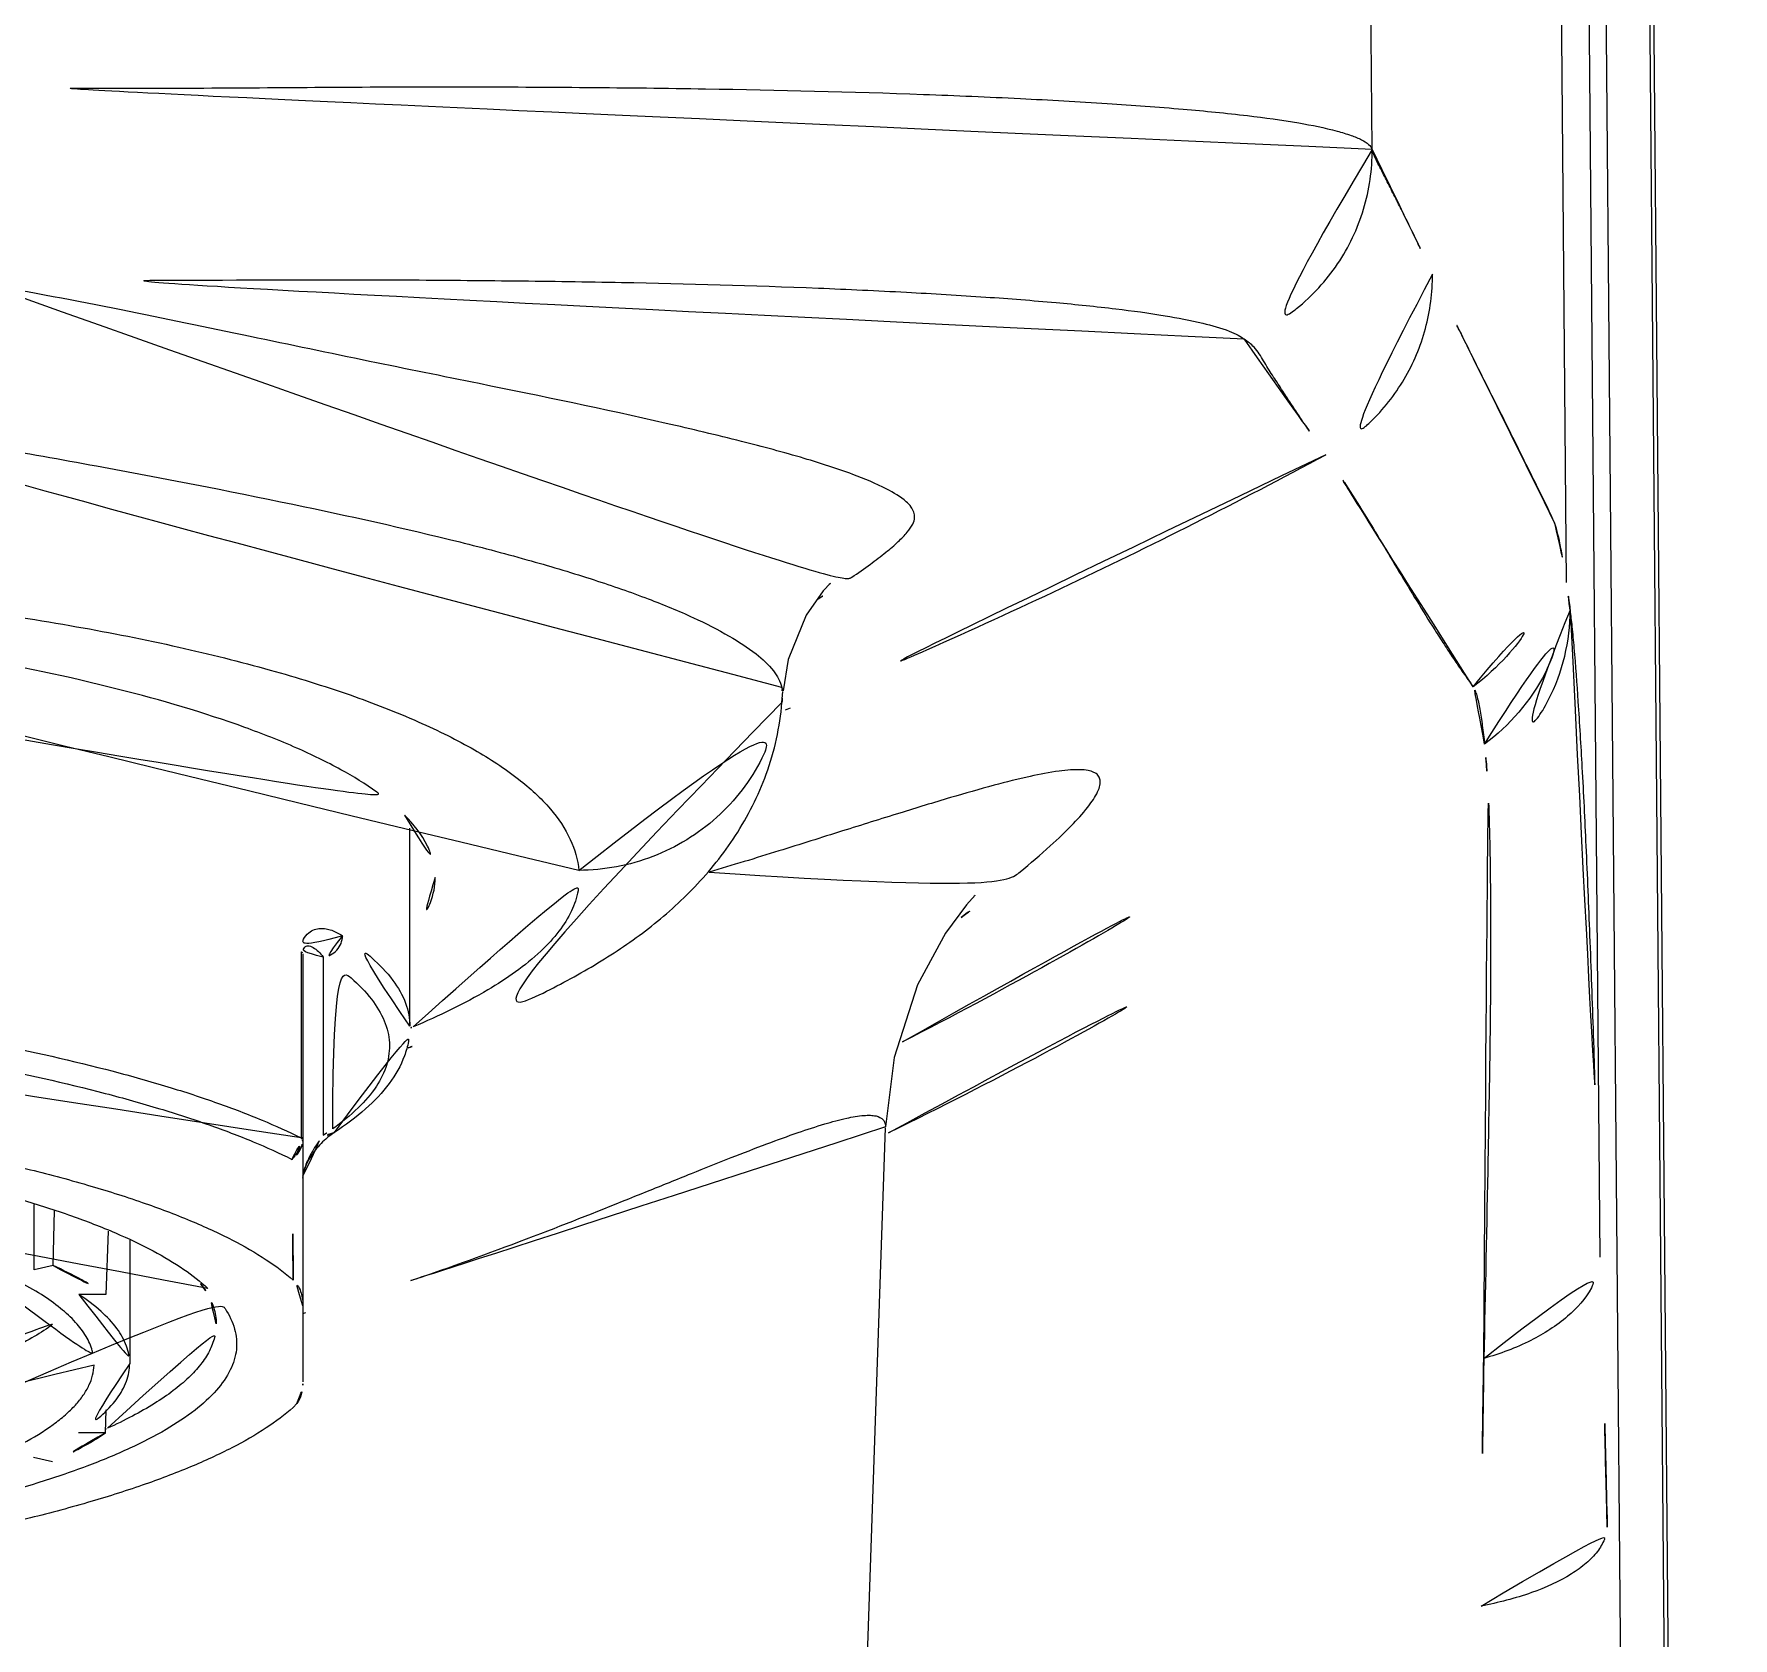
# Model space of a CAD drawing. Extents: x 16296660632 to 16296672714, y -37409619871 to -37409617455.
# Drawn here: x 16296672317.48 to 16296672334.16, y -37409617779.23 to -37409617763.48 of the extents above; entities that cross this region are included whole.
import ezdxf

# ---------------------------------------------------------------- set-up
doc = ezdxf.new("R2010")
doc.units = 0
doc.header["$LTSCALE"] = 10
doc.header["$MEASUREMENT"] = 0
doc.layers.get('0').update_dxf_attribs({"linetype": 'CONTINUOUS'})
doc.layers.add('02___PRT_ALL_AXES', color=7, linetype='CONTINUOUS')

msp = doc.modelspace()

# ---------------------------------------------------------------- linework, layer by layer
at = {"color": 7, "linetype": 'Continuous'}
for p, q in [((16296672333.43144, -37409617822.600403), (16296672332.75898, -37409617745.510406)), ((16296672333.18656, -37409617745.510406), (16296672334.12019, -37409617852.530663)), ((16296672333.224871, -37409617745.510406), (16296672334.158819, -37409617852.530663)), ((16296672332.85557, -37409617775.487373), (16296672332.652781, -37409617752.241074)), ((16296672330.61722, -37409617764.613029), (16296672330.51927, -37409617753.384483)), ((16296672332.525511, -37409617768.864166), (16296672332.39044, -37409617753.381653)), ((16296672324.88538, -37409617769.61998), (16296672324.83316, -37409617769.926826)), ((16296672324.83313, -37409617769.9272), (16296672324.82218, -37409617769.894363)), ((16296672324.833099, -37409617769.927567), (16296672324.83313, -37409617769.9272)), ((16296672324.823219, -37409617770.043053), (16296672324.832529, -37409617769.934303)), ((16296672324.905029, -37409617770.096916), (16296672324.85463, -37409617770.117447)), ((16296672320.10207, -37409617772.490433), (16296672320.10207, -37409617774.308678)), ((16296672320.119869, -37409617772.509102), (16296672320.119869, -37409617776.710197)), ((16296672320.31987, -37409617772.541618), (16296672320.31987, -37409617774.291199)), ((16296672325.53587, -37409617783.115211), (16296672325.838079, -37409617774.218048)), ((16296672325.83836, -37409617774.209869), (16296672325.83836, -37409617774.209808)), ((16296672320.10169, -37409617774.317223), (16296672320.10207, -37409617774.308678)), ((16296672317.48135, -37409617775.61322), (16296672317.48135, -37409617774.97023)), ((16296672317.667999, -37409617775.570953), (16296672317.682011, -37409617775.030777)), ((16296672318.208851, -37409617775.232391), (16296672318.18589, -37409617775.854713)), ((16296672318.41987, -37409617775.31974), (16296672318.41987, -37409617776.53273)), ((16296672317.667999, -37409617775.570953), (16296672317.48135, -37409617775.61322)), ((16296672318.18589, -37409617775.854713), (16296672317.92206, -37409617775.854713)), ((16296672319.166759, -37409617775.817596), (16296672319.16514, -37409617775.815071)), ((16296672320.146919, -37409617776.035294), (16296672320.12664, -37409617776.040962)), ((16296672320.02548, -37409617776.962669), (16296672320.060511, -37409617776.924332)), ((16296672318.18162, -37409617777.213669), (16296672318.19001, -37409617776.986343)), ((16296672318.18162, -37409617777.213669), (16296672317.91766, -37409617777.213669)), ((16296672317.66194, -37409617777.497261), (16296672317.475389, -37409617777.455009))]:
    msp.add_line(p, q, dxfattribs=at)
for points in [[(16296672325.28574, -37409617768.881577), (16296672325.29833, -37409617768.871277), (16296672325.22703, -37409617768.946068), (16296672325.05932, -37409617769.186729), (16296672324.88538, -37409617769.61998)], [(16296672326.710791, -37409617771.942177), (16296672326.719879, -37409617771.933792), (16296672326.63448, -37409617772.027878), (16296672326.42709, -37409617772.30751), (16296672326.15374, -37409617772.813507), (16296672325.922779, -37409617773.528023), (16296672325.83836, -37409617774.209824)], [(16296672320.429319, -37409617774.263786), (16296672320.426519, -37409617774.265617), (16296672320.409821, -37409617774.277)], [(16296672320.29821, -37409617774.371803), (16296672320.283251, -37409617774.387413), (16296672320.26856, -37409617774.403557), (16296672320.254169, -37409617774.420273), (16296672320.24008, -37409617774.437607), (16296672320.226299, -37409617774.455582), (16296672320.212879, -37409617774.474243), (16296672320.19985, -37409617774.493629), (16296672320.187229, -37409617774.51387), (16296672320.175039, -37409617774.535133), (16296672320.163349, -37409617774.557564), (16296672320.15229, -37409617774.581337), (16296672320.142111, -37409617774.606552), (16296672320.13307, -37409617774.633476), (16296672320.125681, -37409617774.662422), (16296672320.120951, -37409617774.692574), (16296672320.119869, -37409617774.71331)], [(16296672320.344669, -37409617774.328079), (16296672320.32893, -37409617774.342148), (16296672320.31344, -37409617774.356712), (16296672320.29821, -37409617774.371803)], [(16296672320.409821, -37409617774.277), (16296672320.39325, -37409617774.288963), (16296672320.37685, -37409617774.301483), (16296672320.360649, -37409617774.314522), (16296672320.344669, -37409617774.328079)]]:
    msp.add_lwpolyline(points, dxfattribs=at)
for centre, radius, start, end in [((16296672330.407749, -37409617768.290657), 1.998641, 306.9082778, 0.3868649), ((16296672319.348551, -37409617759.586884), 11.093476, 301.7117502, 302.3997053), ((16296672324.019079, -37409617769.974373), 0.807068, 3.3196912, 5.6894431), ((16296672324.02095, -37409617769.974083), 0.805187, 355.0854243, 3.3061185), ((16296672308.15513, -37409617738.442711), 39.228693, 297.0699156, 306.7161139), ((16296672309.14377, -37409617739.958809), 38.168523, 295.986876, 306.3057265), ((16296672316.953381, -37409617759.066467), 16.246975, 306.3418349, 307.2989024), ((16296672318.005899, -37409617765.635109), 8.237106, 292.6560123, 292.8467371), ((16296672316.733971, -37409617760.323181), 13.834308, 288.6332098, 289.0924355), ((16296672318.71895, -37409617771.841553), 2.926385, 303.1657626, 305.3850527), ((16296672319.892651, -37409617774.326698), 0.227288, 342.1513778, 354.1466736), ((16296672319.895201, -37409617774.327507), 0.224663, 354.2859598, 0.039779), ((16296671867.732929, -37409617780.052429), 452.313346, 0.54948337, 0.69986576), ((16296671877.339939, -37409617788.604347), 455.704444, 1.31588265, 1.64952647), ((16296672534.840919, -37409617779.872101), 203.15694, 179.04351062, 179.72941414), ((16296672319.523199, -37409617776.710953), 0.596672, 356.7000163, 0.0716896), ((16296672315.99897, -37409617772.299423), 5.34327, 294.1301608, 294.3320671)]:
    msp.add_arc(centre, radius, start, end, dxfattribs=at)
for points, knots in [([(16296672330.616289, -37409617764.613037), (16296672330.60997, -37409617764.594254), (16296672330.57847, -37409617764.555779), (16296672330.505211, -37409617764.512772), (16296672330.40056, -37409617764.470047), (16296672330.19631, -37409617764.408684), (16296672329.85647, -37409617764.341438), (16296672329.35218, -37409617764.272827), (16296672328.72456, -37409617764.211273), (16296672327.981211, -37409617764.156761), (16296672327.131161, -37409617764.109421), (16296672325.816971, -37409617764.054024), (16296672324.39934, -37409617764.019547), (16296672322.896709, -37409617764.002441), (16296672321.69628, -37409617763.997002), (16296672320.46817, -37409617764.000053), (16296672319.22636, -37409617764.011391), (16296672317.98011, -37409617764.01265), (16296672317.149071, -37409617764.007103), (16296672316.73354, -37409617764.004143)], [0, 0, 0, 0, 0.004257768, 0.010160953, 0.018192603, 0.028487791, 0.055958931, 0.092519523, 0.137856876, 0.191465195, 0.252701889, 0.320825638, 0.474159366, 0.55744326, 0.643791492, 0.732158799, 0.821387828, 0.910693105, 1, 1, 1, 1]), ([(16296672330.61722, -37409617764.612846), (16296672330.618441, -37409617764.810707), (16296672330.56076, -37409617765.209557), (16296672330.30159, -37409617765.754059), (16296672329.893499, -37409617766.199013), (16296672329.544849, -37409617766.403137), (16296672329.360479, -37409617766.477058)], [0, 0, 0, 0, 0.249504868, 0.499315118, 0.74952462, 1, 1, 1, 1]), ([(16296672330.61722, -37409617764.613029), (16296672330.627159, -37409617764.647186), (16296672330.648661, -37409617764.706383), (16296672330.704611, -37409617764.809174), (16296672330.764509, -37409617764.930679), (16296672330.83946, -37409617765.075684), (16296672330.93849, -37409617765.273163), (16296672331.063181, -37409617765.526787), (16296672331.159281, -37409617765.733383), (16296672331.208241, -37409617765.838341)], [0, 0, 0, 0, 0.078421874, 0.138039402, 0.257747424, 0.377062193, 0.497797482, 0.74470404, 1, 1, 1, 1]), ([(16296672329.360479, -37409617766.477058), (16296672329.3437, -37409617766.460411), (16296672329.29553, -37409617766.430122), (16296672329.160681, -37409617766.373306), (16296672328.919991, -37409617766.307114), (16296672328.548349, -37409617766.235657), (16296672328.06724, -37409617766.170547), (16296672327.480579, -37409617766.110878), (16296672326.79442, -37409617766.057762), (16296672326.016729, -37409617766.011177), (16296672324.82513, -37409617765.95594), (16296672323.545389, -37409617765.920151), (16296672322.19397, -37409617765.901787), (16296672320.749701, -37409617765.888924), (16296672318.91328, -37409617765.899246), (16296672317.43643, -37409617765.891609), (16296672316.69643, -37409617765.884827)], [0, 0, 0, 0, 0.005576158, 0.013202541, 0.034540241, 0.064228849, 0.102486115, 0.149004969, 0.203328711, 0.264819218, 0.332784797, 0.48471876, 0.566796155, 0.651612954, 0.82542894, 1, 1, 1, 1]), ([(16296672331.208241, -37409617765.838341), (16296672331.20953, -37409617766.017776), (16296672331.16308, -37409617766.378983), (16296672330.951321, -37409617766.881172), (16296672330.61331, -37409617767.309036), (16296672330.319111, -37409617767.524277), (16296672330.161131, -37409617767.60997)], [0, 0, 0, 0, 0.249803712, 0.499730311, 0.749818735, 1, 1, 1, 1]), ([(16296672316.998011, -37409617765.937157), (16296672317.445089, -37409617766.015732), (16296672318.314569, -37409617766.178627), (16296672319.570789, -37409617766.443024), (16296672320.741159, -37409617766.688217), (16296672322.104759, -37409617766.963287), (16296672323.325109, -37409617767.213799), (16296672324.387489, -37409617767.466873), (16296672324.99966, -37409617767.629646), (16296672325.478001, -37409617767.781471), (16296672325.81373, -37409617767.921799), (16296672326.007139, -37409617768.032761), (16296672326.08996, -37409617768.117561), (16296672326.119989, -37409617768.170769), (16296672326.130199, -37409617768.23082), (16296672326.10714, -37409617768.302063), (16296672326.048109, -37409617768.380257), (16296672325.95776, -37409617768.471581), (16296672325.83548, -37409617768.575333), (16296672325.68285, -37409617768.691833), (16296672325.499121, -37409617768.820107), (16296672325.36491, -37409617768.9076), (16296672325.292681, -37409617768.953453)], [0, 0, 0, 0, 0.128196146, 0.249789697, 0.362533782, 0.465891493, 0.642646736, 0.714317355, 0.774262515, 0.821557373, 0.855816823, 0.877122219, 0.883782233, 0.889034217, 0.894156158, 0.900489127, 0.90952078, 0.921627058, 0.936732864, 0.95476335, 0.975839831, 1, 1, 1, 1]), ([(16296672332.40633, -37409617768.277153), (16296672332.35882, -37409617768.172256), (16296672332.257971, -37409617767.968361), (16296672332.10619, -37409617767.663933), (16296672331.95822, -37409617767.361763), (16296672331.75672, -37409617766.961739), (16296672331.503531, -37409617766.456017), (16296672331.30563, -37409617766.047203), (16296672331.208241, -37409617765.838341)], [0, 0, 0, 0, 0.127136906, 0.25106371, 0.375591864, 0.498590605, 0.745572925, 1, 1, 1, 1]), ([(16296672329.360479, -37409617766.477058), (16296672329.39426, -37409617766.500664), (16296672329.452829, -37409617766.539719), (16296672329.508829, -37409617766.619308), (16296672329.551559, -37409617766.689941), (16296672329.60615, -37409617766.785057), (16296672329.683149, -37409617766.899406), (16296672329.77375, -37409617767.038933), (16296672329.86627, -37409617767.180031), (16296672329.99481, -37409617767.371033), (16296672330.093639, -37409617767.514374), (16296672330.160999, -37409617767.609962)], [0, 0, 0, 0, 0.088728669, 0.148898921, 0.207515944, 0.266843688, 0.384870437, 0.504248732, 0.625111518, 0.748188474, 1, 1, 1, 1]), ([(16296672324.82218, -37409617769.894363), (16296672324.80825, -37409617769.835587), (16296672324.73588, -37409617769.709587), (16296672324.55234, -37409617769.54493), (16296672324.285259, -37409617769.372307), (16296672323.93034, -37409617769.19297), (16296672323.48632, -37409617769.010567), (16296672322.95443, -37409617768.826683), (16296672322.33671, -37409617768.641693), (16296672321.352619, -37409617768.382423), (16296672319.930111, -37409617768.070213), (16296672318.38928, -37409617767.769997), (16296672317.03031, -37409617767.528648), (16296672315.545191, -37409617767.298668), (16296672314.40518, -37409617767.167122), (16296672313.63224, -37409617767.096779)], [0, 0, 0, 0, 0.015492922, 0.035960025, 0.06290727, 0.096829474, 0.137827355, 0.185939712, 0.241124315, 0.303183076, 0.446925082, 0.614561092, 0.705821929, 0.800925505, 1, 1, 1, 1]), ([(16296672330.160999, -37409617767.609962), (16296672329.30855, -37409617768.069847), (16296672328.009319, -37409617768.723846), (16296672326.24634, -37409617769.531067), (16296672325.354389, -37409617769.913651), (16296672324.905029, -37409617770.096916)], [0, 0, 0, 0, 0.499547476, 0.749707668, 1, 1, 1, 1]), ([(16296672331.608, -37409617769.888748), (16296672331.57645, -37409617769.841942), (16296672331.509239, -37409617769.751617), (16296672331.414261, -37409617769.612068), (16296672331.321699, -37409617769.471428), (16296672331.20109, -37409617769.283127), (16296672331.05443, -37409617769.046768), (16296672330.882401, -37409617768.761543), (16296672330.711599, -37409617768.474937), (16296672330.537411, -37409617768.187088), (16296672330.356279, -37409617767.896767), (16296672330.226351, -37409617767.70665), (16296672330.16103, -37409617767.610031)], [0, 0, 0, 0, 0.062718215, 0.125036761, 0.187532306, 0.249791182, 0.373482861, 0.496576485, 0.619879934, 0.744178594, 0.870415002, 1, 1, 1, 1]), ([(16296672332.40633, -37409617768.277153), (16296672332.434019, -37409617768.352097), (16296672332.475309, -37409617768.548798), (16296672332.50765, -37409617768.745583), (16296672332.525511, -37409617768.864166)], [0, 0, 0, 0, 0.399865372, 1, 1, 1, 1]), ([(16296672322.82959, -37409617771.690788), (16296672322.81922, -37409617771.586647), (16296672322.754919, -37409617771.36673), (16296672322.544861, -37409617771.060066), (16296672322.22028, -37409617770.765503), (16296672321.87089, -37409617770.539558), (16296672321.536791, -37409617770.361572), (16296672321.13332, -37409617770.17289), (16296672320.553431, -37409617769.949112), (16296672319.767599, -37409617769.706673), (16296672318.87142, -37409617769.483948), (16296672317.871481, -37409617769.285767), (16296672316.374029, -37409617769.052544), (16296672314.350929, -37409617768.834152), (16296672311.80434, -37409617768.673607), (16296672310.05728, -37409617768.638077), (16296672309.16987, -37409617768.638069)], [0, 0, 0, 0, 0.021668664, 0.046390664, 0.076062324, 0.111857081, 0.132269249, 0.154420445, 0.20404184, 0.260816405, 0.324597831, 0.395157157, 0.471811973, 0.638321139, 0.816259696, 1, 1, 1, 1]), ([(16296672332.560471, -37409617769.13504), (16296672332.557329, -37409617769.111023), (16296672332.545321, -37409617769.020638), (16296672332.532379, -37409617768.930367), (16296672332.522181, -37409617768.864197)], [0, 0, 0, 0, 0.265643474, 1, 1, 1, 1]), ([(16296672309.16987, -37409617768.986038), (16296672310.52099, -37409617768.986038), (16296672312.503839, -37409617769.057831), (16296672315.050819, -37409617769.31205), (16296672316.751209, -37409617769.564919), (16296672318.238689, -37409617769.876694), (16296672319.32024, -37409617770.191742), (16296672320.042101, -37409617770.475166), (16296672320.47735, -37409617770.685043), (16296672320.833891, -37409617770.902161), (16296672321.033689, -37409617771.064293), (16296672321.116671, -37409617771.147209)], [0, 0, 0, 0, 0.329526499, 0.483238522, 0.624122608, 0.748575518, 0.853692687, 0.898364741, 0.93758671, 0.971389498, 1, 1, 1, 1]), ([(16296672331.71969, -37409617770.451134), (16296672331.966181, -37409617770.269501), (16296672332.379761, -37409617769.787117), (16296672332.52643, -37409617769.167953), (16296672332.52552, -37409617768.864067)], [0, 0, 0, 0, 0.501893416, 1, 1, 1, 1]), ([(16296672332.560471, -37409617769.135033), (16296672332.56122, -37409617769.438766), (16296672332.411381, -37409617770.058838), (16296672331.99221, -37409617770.537987), (16296672331.74312, -37409617770.717644)], [0, 0, 0, 0, 0.497230348, 1, 1, 1, 1]), ([(16296672332.560471, -37409617769.13504), (16296672332.56855, -37409617769.188187), (16296672332.582821, -37409617769.311852), (16296672332.610359, -37409617769.611252), (16296672332.643999, -37409617770.072769), (16296672332.682949, -37409617770.720947), (16296672332.720181, -37409617771.486794), (16296672332.756651, -37409617772.3619), (16296672332.805321, -37409617773.707443), (16296672332.83576, -37409617774.759781), (16296672332.85557, -37409617775.487373)], [0, 0, 0, 0, 0.025358201, 0.058689267, 0.141813924, 0.243591274, 0.364957453, 0.503452343, 0.656698439, 1, 1, 1, 1]), ([(16296672331.7197, -37409617770.451118), (16296672331.713301, -37409617770.389847), (16296672331.699671, -37409617770.274879), (16296672331.6754, -37409617770.115913), (16296672331.652031, -37409617770.000893), (16296672331.62899, -37409617769.92823), (16296672331.61578, -37409617769.89962), (16296672331.608, -37409617769.888748)], [0, 0, 0, 0, 0.320791047, 0.602723658, 0.837805286, 0.930375218, 1, 1, 1, 1]), ([(16296672324.823219, -37409617770.043053), (16296672324.802759, -37409617770.282188), (16296672324.701481, -37409617770.742813), (16296672324.3902, -37409617771.352928), (16296672323.98632, -37409617771.857513), (16296672323.522699, -37409617772.269913), (16296672323.016809, -37409617772.610153), (16296672322.274401, -37409617773.013802), (16296672321.67408, -37409617773.252838), (16296672321.259069, -37409617773.3965)], [0, 0, 0, 0, 0.138988451, 0.269268498, 0.393374686, 0.511135262, 0.627228619, 0.745676634, 1, 1, 1, 1]), ([(16296672322.82959, -37409617771.690788), (16296672323.076071, -37409617771.689529), (16296672323.571871, -37409617771.596771), (16296672324.21196, -37409617771.204773), (16296672324.666059, -37409617770.613411), (16296672324.801649, -37409617770.134453), (16296672324.82218, -37409617769.894363)], [0, 0, 0, 0, 0.252643945, 0.503950946, 0.753006324, 1, 1, 1, 1]), ([(16296672331.743111, -37409617770.717644), (16296672331.741199, -37409617770.693878), (16296672331.733879, -37409617770.605003), (16296672331.72628, -37409617770.516129), (16296672331.7197, -37409617770.451118)], [0, 0, 0, 0, 0.267302361, 1, 1, 1, 1]), ([(16296672324.10795, -37409617771.708488), (16296672324.336611, -37409617771.640327), (16296672324.773581, -37409617771.506729), (16296672325.39687, -37409617771.310516), (16296672325.95779, -37409617771.134148), (16296672326.45298, -37409617770.982567), (16296672326.87925, -37409617770.860069), (16296672327.234171, -37409617770.770622), (16296672327.485519, -37409617770.72139), (16296672327.64994, -37409617770.703484), (16296672327.745159, -37409617770.700623), (16296672327.82238, -37409617770.707298), (16296672327.882231, -37409617770.723778), (16296672327.925739, -37409617770.752182), (16296672327.948549, -37409617770.794998), (16296672327.94842, -37409617770.847054), (16296672327.920111, -37409617770.936157), (16296672327.83143, -37409617771.068977), (16296672327.67016, -37409617771.250809), (16296672327.440399, -37409617771.46946), (16296672327.144051, -37409617771.722214), (16296672326.92086, -37409617771.89756), (16296672326.79862, -37409617771.9907)], [0, 0, 0, 0, 0.125490773, 0.240310997, 0.343669479, 0.434733943, 0.512676007, 0.576896394, 0.627219558, 0.64720089, 0.663822177, 0.677251131, 0.687820485, 0.696225375, 0.703798311, 0.712254801, 0.722851817, 0.752615843, 0.795170275, 0.850773224, 0.919177339, 1, 1, 1, 1]), ([(16296672331.71228, -37409617776.48098), (16296672331.72686, -37409617775.82769), (16296672331.74655, -37409617774.880043), (16296672331.768789, -37409617773.665543), (16296672331.77936, -37409617772.869614), (16296672331.780581, -37409617772.169647), (16296672331.77446, -37409617771.578506), (16296672331.763651, -37409617771.106567), (16296672331.751711, -37409617770.833), (16296672331.74312, -37409617770.717644)], [0, 0, 0, 0, 0.340069768, 0.493276387, 0.632155895, 0.754318676, 0.857538351, 0.939799654, 1, 1, 1, 1]), ([(16296672321.116671, -37409617771.147209), (16296672321.20631, -37409617771.236778), (16296672321.35593, -37409617771.420792), (16296672321.41979, -37409617771.654732), (16296672321.419781, -37409617771.760681)], [0, 0, 0, 0, 0.544632603, 1, 1, 1, 1]), ([(16296672321.2041, -37409617773.225983), (16296672321.45508, -37409617773.120239), (16296672321.89546, -37409617772.909607), (16296672322.37322, -37409617772.579628), (16296672322.633551, -37409617772.300163), (16296672322.76037, -37409617772.099953), (16296672322.82996, -37409617771.895416), (16296672322.836189, -37409617771.756989), (16296672322.82959, -37409617771.690788)], [0, 0, 0, 0, 0.345165971, 0.617540924, 0.729133442, 0.827203755, 0.915686816, 1, 1, 1, 1]), ([(16296672321.419781, -37409617771.760681), (16296672321.41976, -37409617771.843719), (16296672321.382681, -37409617772.021683), (16296672321.287491, -37409617772.174118), (16296672321.22942, -37409617772.247818)], [0, 0, 0, 0, 0.469512924, 1, 1, 1, 1]), ([(16296672320.50885, -37409617772.331993), (16296672320.47584, -37409617772.31041), (16296672320.423269, -37409617772.282944), (16296672320.348141, -37409617772.263031), (16296672320.29051, -37409617772.258873), (16296672320.230989, -37409617772.26918), (16296672320.16983, -37409617772.302467), (16296672320.11367, -37409617772.377289), (16296672320.102131, -37409617772.448563), (16296672320.10207, -37409617772.490433)], [0, 0, 0, 0, 0.210540333, 0.312318243, 0.413285178, 0.516732382, 0.630748483, 0.776504536, 1, 1, 1, 1]), ([(16296672320.31987, -37409617772.541618), (16296672320.305241, -37409617772.522491), (16296672320.27549, -37409617772.48777), (16296672320.23245, -37409617772.451843), (16296672320.195789, -37409617772.434288), (16296672320.171881, -37409617772.43026), (16296672320.152849, -37409617772.434563), (16296672320.13763, -37409617772.444588), (16296672320.12232, -37409617772.469727), (16296672320.119869, -37409617772.493599), (16296672320.119869, -37409617772.509102)], [0, 0, 0, 0, 0.246221898, 0.466851079, 0.566371751, 0.659827673, 0.707758299, 0.762803191, 0.84144005, 1, 1, 1, 1]), ([(16296672320.50885, -37409617772.331993), (16296672320.50885, -37409617772.357674), (16296672320.49876, -37409617772.40979), (16296672320.45717, -37409617772.477028), (16296672320.39513, -37409617772.525124), (16296672320.344851, -37409617772.539658), (16296672320.31987, -37409617772.541618)], [0, 0, 0, 0, 0.250501327, 0.504253768, 0.755549842, 1, 1, 1, 1]), ([(16296672321.169849, -37409617773.221603), (16296672321.169849, -37409617773.183693), (16296672321.16264, -37409617773.106506), (16296672321.1185, -37409617772.949127), (16296672321.003, -37409617772.750923), (16296672320.7882, -37409617772.529297), (16296672320.60935, -37409617772.397713), (16296672320.50885, -37409617772.331993)], [0, 0, 0, 0, 0.098765196, 0.200619304, 0.423815164, 0.687173024, 1, 1, 1, 1]), ([(16296672320.10207, -37409617772.490433), (16296672320.104731, -37409617772.491753), (16296672320.112141, -37409617772.495827), (16296672320.119869, -37409617772.503304), (16296672320.119869, -37409617772.509102)], [0, 0, 0, 0, 0.33890858, 1, 1, 1, 1]), ([(16296672320.10169, -37409617774.317223), (16296672319.976521, -37409617774.254601), (16296672319.70672, -37409617774.132797), (16296672319.27022, -37409617773.966377), (16296672318.782221, -37409617773.807327), (16296672318.039351, -37409617773.598709), (16296672316.999809, -37409617773.366623), (16296672315.63438, -37409617773.13752), (16296672314.13726, -37409617772.954018), (16296672312.538891, -37409617772.82003), (16296672310.871771, -37409617772.738472), (16296672309.740841, -37409617772.720284), (16296672309.16987, -37409617772.720284)], [0, 0, 0, 0, 0.037768347, 0.079803977, 0.126000379, 0.176221046, 0.287966066, 0.413206776, 0.54968808, 0.694855102, 0.845928435, 1, 1, 1, 1]), ([(16296672320.413521, -37409617774.227371), (16296672320.501789, -37409617774.164581), (16296672320.658369, -37409617774.038757), (16296672320.84276, -37409617773.827316), (16296672320.936899, -37409617773.639381), (16296672320.96847, -37409617773.491058), (16296672320.972111, -37409617773.382248), (16296672320.956221, -37409617773.273582), (16296672320.907721, -37409617773.124878), (16296672320.792629, -37409617772.938301), (16296672320.58573, -37409617772.728958), (16296672320.41527, -37409617772.603996), (16296672320.31987, -37409617772.541618)], [0, 0, 0, 0, 0.151025563, 0.278829799, 0.388567149, 0.4394111, 0.489252379, 0.539554866, 0.59174347, 0.706390568, 0.841082274, 1, 1, 1, 1]), ([(16296672298.326941, -37409617774.527634), (16296672298.45146, -37409617774.46563), (16296672298.719721, -37409617774.345047), (16296672299.153521, -37409617774.180267), (16296672299.638241, -37409617774.022781), (16296672300.375669, -37409617773.816269), (16296672301.407101, -37409617773.586533), (16296672302.761419, -37409617773.359756), (16296672304.24588, -37409617773.178139), (16296672305.830379, -37409617773.045532), (16296672307.482809, -37409617772.964813), (16296672309.169559, -37409617772.937714), (16296672310.85631, -37409617772.964798), (16296672312.50876, -37409617773.045486), (16296672314.09329, -37409617773.178078), (16296672315.577801, -37409617773.359688), (16296672316.932171, -37409617773.586441), (16296672317.96365, -37409617773.816162), (16296672318.70112, -37409617774.022667), (16296672319.185881, -37409617774.180153), (16296672319.61972, -37409617774.344917), (16296672319.88801, -37409617774.4655), (16296672320.012529, -37409617774.527496)], [0, 0, 0, 0, 0.018922431, 0.03997464, 0.063101238, 0.088232496, 0.144129365, 0.206750789, 0.274972578, 0.34752039, 0.423011625, 0.4999924, 0.576973451, 0.652465501, 0.725014648, 0.793238264, 0.855861947, 0.911761484, 0.936894087, 0.960022225, 0.981076298, 1, 1, 1, 1]), ([(16296672320.429319, -37409617774.263786), (16296672320.53661, -37409617774.193626), (16296672320.731979, -37409617774.049683), (16296672320.97197, -37409617773.79966), (16296672321.10619, -37409617773.565643), (16296672321.1607, -37409617773.370453), (16296672321.16987, -37409617773.271202), (16296672321.16987, -37409617773.221603)], [0, 0, 0, 0, 0.289079622, 0.545057321, 0.776745692, 0.888168675, 1, 1, 1, 1]), ([(16296672298.31426, -37409617775.714233), (16296672298.39686, -37409617775.640533), (16296672298.59094, -37409617775.496834), (16296672298.93026, -37409617775.30368), (16296672299.338421, -37409617775.117371), (16296672299.81288, -37409617774.939148), (16296672300.350731, -37409617774.770126), (16296672300.948441, -37409617774.611572), (16296672301.602051, -37409617774.464531), (16296672302.569799, -37409617774.280037), (16296672303.885269, -37409617774.08905), (16296672305.565069, -37409617773.924713), (16296672307.34268, -37409617773.824181), (16296672309.16987, -37409617773.790337), (16296672310.997061, -37409617773.824181), (16296672312.77467, -37409617773.924713), (16296672314.45447, -37409617774.08905), (16296672315.769939, -37409617774.280037), (16296672316.73769, -37409617774.464539), (16296672317.3913, -37409617774.611572), (16296672317.98901, -37409617774.770126), (16296672318.526859, -37409617774.939148), (16296672319.00131, -37409617775.117378), (16296672319.409479, -37409617775.30368), (16296672319.748791, -37409617775.496834), (16296672319.942881, -37409617775.640533), (16296672320.02548, -37409617775.714233)], [0, 0, 0, 0, 0.01488437, 0.032335047, 0.052424855, 0.075150186, 0.100444968, 0.128201424, 0.158278709, 0.190509758, 0.260654328, 0.336925986, 0.417396357, 0.500000126, 0.58260389, 0.663074247, 0.739345882, 0.809490423, 0.841721455, 0.87179872, 0.899555156, 0.924849915, 0.947575225, 0.967665013, 0.985115653, 1, 1, 1, 1]), ([(16296672319.187441, -37409617775.795898), (16296672319.114759, -37409617775.727058), (16296672318.941851, -37409617775.592667), (16296672318.636351, -37409617775.412354), (16296672318.26597, -37409617775.238274), (16296672317.833, -37409617775.071617), (16296672317.34013, -37409617774.913498), (16296672316.790649, -37409617774.765038), (16296672316.188271, -37409617774.627296), (16296672315.293949, -37409617774.454277), (16296672314.07575, -37409617774.275139), (16296672312.51796, -37409617774.120972), (16296672310.867439, -37409617774.026649), (16296672309.740709, -37409617774.005562), (16296672309.16987, -37409617774.005562)], [0, 0, 0, 0, 0.029141149, 0.063443218, 0.103106456, 0.148135773, 0.198412566, 0.253721315, 0.31378219, 0.378256065, 0.518856053, 0.672032792, 0.833823071, 1, 1, 1, 1]), ([(16296672325.83836, -37409617774.209839), (16296672325.838791, -37409617774.196663), (16296672325.836599, -37409617774.171242), (16296672325.81146, -37409617774.124138), (16296672325.75461, -37409617774.100456), (16296672325.68885, -37409617774.093941), (16296672325.591789, -37409617774.097076), (16296672325.441019, -37409617774.124336), (16296672325.22608, -37409617774.182617), (16296672324.965151, -37409617774.268608), (16296672324.659401, -37409617774.380249), (16296672324.3104, -37409617774.515587), (16296672323.919741, -37409617774.671944), (16296672323.32074, -37409617774.914497), (16296672322.481871, -37409617775.250648), (16296672321.368139, -37409617775.663483), (16296672320.569679, -37409617775.91671), (16296672320.146919, -37409617776.035294)], [0, 0, 0, 0, 0.006491854, 0.012296445, 0.025413135, 0.034281937, 0.045088101, 0.072975869, 0.109519613, 0.15466902, 0.208190897, 0.269750139, 0.338947933, 0.415345513, 0.58790736, 0.78384002, 1, 1, 1, 1]), ([(16296672320.42931, -37409617774.263786), (16296672320.413469, -37409617774.274147), (16296672320.377769, -37409617774.28968), (16296672320.33901, -37409617774.292702), (16296672320.31987, -37409617774.291199)], [0, 0, 0, 0, 0.49644258, 1, 1, 1, 1]), ([(16296672320.01296, -37409617774.527718), (16296672320.039671, -37409617774.499107), (16296672320.08293, -37409617774.432838), (16296672320.100531, -37409617774.355453), (16296672320.10169, -37409617774.317223)], [0, 0, 0, 0, 0.505767169, 1, 1, 1, 1]), ([(16296672320.108999, -37409617774.396362), (16296672320.100821, -37409617774.421837), (16296672320.074881, -37409617774.471428), (16296672320.035351, -37409617774.510696), (16296672320.01296, -37409617774.527718)], [0, 0, 0, 0, 0.48746741, 1, 1, 1, 1]), ([(16296672320.1108, -37409617774.328041), (16296672320.11017, -37409617774.32711), (16296672320.10741, -37409617774.323288), (16296672320.10425, -37409617774.319763), (16296672320.10169, -37409617774.317223)], [0, 0, 0, 0, 0.237390762, 1, 1, 1, 1]), ([(16296672320.119869, -37409617774.327347), (16296672320.119869, -37409617774.325706), (16296672320.11862, -37409617774.320969), (16296672320.1122, -37409617774.314278), (16296672320.105869, -37409617774.310577), (16296672320.10207, -37409617774.308678)], [0, 0, 0, 0, 0.183508815, 0.526206595, 1, 1, 1, 1]), ([(16296672320.11875, -37409617774.349876), (16296672320.11867, -37409617774.348061), (16296672320.117689, -37409617774.340279), (16296672320.11417, -37409617774.332977), (16296672320.1108, -37409617774.328041)], [0, 0, 0, 0, 0.233429091, 1, 1, 1, 1]), ([(16296672320.120991, -37409617774.691566), (16296672320.12278, -37409617774.673149), (16296672320.1294, -37409617774.640747), (16296672320.14633, -37409617774.587051), (16296672320.17535, -37409617774.517776), (16296672320.218941, -37409617774.437462), (16296672320.270229, -37409617774.358322), (16296672320.30382, -37409617774.312187), (16296672320.31987, -37409617774.291199)], [0, 0, 0, 0, 0.1229977, 0.218497936, 0.373849845, 0.621043868, 0.824516734, 1, 1, 1, 1]), ([(16296672317.667999, -37409617775.570953), (16296672317.763371, -37409617775.614182), (16296672317.940359, -37409617775.701141), (16296672318.109631, -37409617775.802689), (16296672318.18589, -37409617775.854713)], [0, 0, 0, 0, 0.531467914, 1, 1, 1, 1]), ([(16296672331.712299, -37409617776.481438), (16296672331.87092, -37409617776.436882), (16296672332.162571, -37409617776.329201), (16296672332.52984, -37409617776.097702), (16296672332.78084, -37409617775.816177), (16296672332.85183, -37409617775.59095), (16296672332.855579, -37409617775.486343)], [0, 0, 0, 0, 0.307988971, 0.577259489, 0.804326105, 1, 1, 1, 1]), ([(16296672319.16514, -37409617775.815071), (16296672319.15774, -37409617775.80352), (16296672319.125549, -37409617775.755913), (16296672319.08894, -37409617775.711349), (16296672319.059401, -37409617775.679092)], [0, 0, 0, 0, 0.238851146, 1, 1, 1, 1]), ([(16296672320.119869, -37409617775.966698), (16296672320.119869, -37409617775.945511), (16296672320.11788, -37409617775.902687), (16296672320.105419, -37409617775.837891), (16296672320.077629, -37409617775.771477), (16296672320.045521, -37409617775.732109), (16296672320.02548, -37409617775.714233)], [0, 0, 0, 0, 0.228998136, 0.462038435, 0.709695567, 1, 1, 1, 1]), ([(16296672313.426479, -37409617778.462799), (16296672313.943319, -37409617778.409683), (16296672314.697901, -37409617778.315369), (16296672315.66976, -37409617778.151863), (16296672316.33149, -37409617778.019112), (16296672316.940201, -37409617777.874153), (16296672317.491461, -37409617777.718033), (16296672317.98131, -37409617777.552002), (16296672318.406349, -37409617777.377281), (16296672318.763781, -37409617777.195129), (16296672319.05163, -37409617777.006493), (16296672319.26852, -37409617776.812073), (16296672319.393379, -37409617776.637466), (16296672319.449209, -37409617776.497292), (16296672319.470079, -37409617776.395264), (16296672319.471161, -37409617776.292931), (16296672319.445641, -37409617776.15332), (16296672319.35813, -37409617775.975883), (16296672319.25033, -37409617775.855476), (16296672319.187441, -37409617775.795898)], [0, 0, 0, 0, 0.213596703, 0.312446682, 0.405110207, 0.491006988, 0.569628451, 0.640567252, 0.703531644, 0.758393261, 0.805263872, 0.844623067, 0.877585084, 0.892329115, 0.906370709, 0.920151763, 0.934141952, 0.964383956, 1, 1, 1, 1]), ([(16296672317.92206, -37409617775.854713), (16296672317.99782, -37409617775.904869), (16296672318.132641, -37409617776.005341), (16296672318.294399, -37409617776.174332), (16296672318.381229, -37409617776.325279), (16296672318.414431, -37409617776.445084), (16296672318.419849, -37409617776.503853), (16296672318.419849, -37409617776.53273)], [0, 0, 0, 0, 0.311977458, 0.575089173, 0.798635234, 0.900833183, 1, 1, 1, 1]), ([(16296672319.269871, -37409617776.143646), (16296672319.269871, -37409617776.088493), (16296672319.250719, -37409617775.972748), (16296672319.19895, -37409617775.868248), (16296672319.166759, -37409617775.817596)], [0, 0, 0, 0, 0.478912166, 1, 1, 1, 1]), ([(16296672318.20052, -37409617777.168068), (16296672318.284019, -37409617777.13031), (16296672318.441259, -37409617777.054283), (16296672318.657961, -37409617776.931488), (16296672318.8431, -37409617776.806023), (16296672318.996149, -37409617776.678108), (16296672319.11669, -37409617776.54792), (16296672319.20418, -37409617776.415352), (16296672319.257669, -37409617776.280449), (16296672319.269871, -37409617776.18824), (16296672319.269871, -37409617776.143646)], [0, 0, 0, 0, 0.177071641, 0.337253349, 0.480881796, 0.608653653, 0.721856605, 0.822544373, 0.913830698, 1, 1, 1, 1]), ([(16296672318.419849, -37409617776.53273), (16296672318.419849, -37409617776.561737), (16296672318.414379, -37409617776.620789), (16296672318.380871, -37409617776.74115), (16296672318.293209, -37409617776.892792), (16296672318.13002, -37409617777.062477), (16296672317.994061, -37409617777.163322), (16296672317.91766, -37409617777.213669)], [0, 0, 0, 0, 0.099015671, 0.201084078, 0.424497523, 0.687700829, 1, 1, 1, 1]), ([(16296672320.06057, -37409617776.924339), (16296672320.080311, -37409617776.897743), (16296672320.10807, -37409617776.838867), (16296672320.11709, -37409617776.775558), (16296672320.118879, -37409617776.745293)], [0, 0, 0, 0, 0.522039252, 1, 1, 1, 1]), ([(16296672320.02548, -37409617776.962669), (16296672319.942881, -37409617777.036346), (16296672319.748791, -37409617777.180069), (16296672319.409479, -37409617777.373207), (16296672319.00132, -37409617777.559517), (16296672318.526859, -37409617777.737747), (16296672317.989019, -37409617777.906754), (16296672317.3913, -37409617778.065323), (16296672316.7377, -37409617778.212357), (16296672315.769939, -37409617778.396851), (16296672314.454479, -37409617778.587837), (16296672312.774679, -37409617778.75219), (16296672310.997061, -37409617778.852707), (16296672309.16988, -37409617778.886559), (16296672307.34269, -37409617778.852707), (16296672305.565069, -37409617778.75219), (16296672303.885269, -37409617778.587837), (16296672302.569811, -37409617778.396851), (16296672301.602051, -37409617778.212357), (16296672300.94845, -37409617778.065323), (16296672300.350731, -37409617777.906761), (16296672299.81288, -37409617777.737747), (16296672299.33843, -37409617777.559517), (16296672298.93026, -37409617777.373207), (16296672298.59095, -37409617777.180077), (16296672298.39686, -37409617777.036362), (16296672298.31426, -37409617776.962669)], [0, 0, 0, 0, 0.014884331, 0.032334949, 0.052424722, 0.075150017, 0.100444759, 0.128201179, 0.158278429, 0.190509445, 0.260653957, 0.336925569, 0.417395908, 0.49999966, 0.582603425, 0.663073802, 0.739345473, 0.809490066, 0.841721131, 0.871798431, 0.899554907, 0.92484971, 0.947575061, 0.967664888, 0.985115604, 1, 1, 1, 1]), ([(16296672318.18162, -37409617777.213669), (16296672318.10504, -37409617777.265663), (16296672317.93516, -37409617777.367126), (16296672317.757601, -37409617777.454063), (16296672317.66194, -37409617777.497261)], [0, 0, 0, 0, 0.468599834, 1, 1, 1, 1]), ([(16296672331.686239, -37409617778.913002), (16296672331.854071, -37409617778.880981), (16296672332.160061, -37409617778.802513), (16296672332.50614, -37409617778.649307), (16296672332.71578, -37409617778.499512), (16296672332.82761, -37409617778.385872), (16296672332.90061, -37409617778.26545), (16296672332.921749, -37409617778.179283), (16296672332.924179, -37409617778.138184)], [0, 0, 0, 0, 0.332120811, 0.612145323, 0.729260715, 0.831175374, 0.919973642, 1, 1, 1, 1])]:
    msp.add_open_spline(points, degree=3, knots=knots, dxfattribs=at)
msp.add_open_spline([(16296672320.119869, -37409617774.713318), (16296672320.119869, -37409617774.706062), (16296672320.120291, -37409617774.698799), (16296672320.120991, -37409617774.691566)], degree=3, dxfattribs=at)
at = {"layer": '02___PRT_ALL_AXES', "color": 7, "linetype": 'Continuous'}
msp.add_line((16296672321.16987, -37409617773.221603), (16296672321.16987, -37409617771.275398), dxfattribs=at)
for points, knots in [([(16296672316.7451, -37409617775.474586), (16296672316.849001, -37409617775.512756), (16296672317.0446, -37409617775.589943), (16296672317.31514, -37409617775.716316), (16296672317.54619, -37409617775.846649), (16296672317.73683, -37409617775.980453), (16296672317.8864, -37409617776.117439), (16296672317.994221, -37409617776.257874), (16296672318.058861, -37409617776.4021), (16296672318.071251, -37409617776.501587), (16296672318.069571, -37409617776.548958)], [0, 0, 0, 0, 0.184830506, 0.350911424, 0.498232879, 0.62723246, 0.739012536, 0.835680549, 0.920855099, 1, 1, 1, 1]), ([(16296672315.715811, -37409617776.912682), (16296672315.94977, -37409617776.855202), (16296672316.286619, -37409617776.763008), (16296672316.711439, -37409617776.619873), (16296672316.989241, -37409617776.512421), (16296672317.237, -37409617776.401337), (16296672317.453859, -37409617776.287033), (16296672317.63905, -37409617776.169884), (16296672317.747459, -37409617776.085083), (16296672317.795361, -37409617776.042023)], [0, 0, 0, 0, 0.318030172, 0.460559131, 0.591635921, 0.711062867, 0.818795742, 0.914964955, 1, 1, 1, 1]), ([(16296672318.069571, -37409617776.548958), (16296672318.068399, -37409617776.582069), (16296672318.058479, -37409617776.649841), (16296672318.0219, -37409617776.74942), (16296672317.96405, -37409617776.847847), (16296672317.88537, -37409617776.944977), (16296672317.78615, -37409617777.040833), (16296672317.618629, -37409617777.17318), (16296672317.35564, -37409617777.331886), (16296672316.97784, -37409617777.506752), (16296672316.52663, -37409617777.672798), (16296672316.006041, -37409617777.828423), (16296672315.420691, -37409617777.972107), (16296672314.77603, -37409617778.102432), (16296672314.078119, -37409617778.218079), (16296672313.333549, -37409617778.317932), (16296672312.26947, -37409617778.430603), (16296672310.877211, -37409617778.523849), (16296672309.745859, -37409617778.548531), (16296672309.16987, -37409617778.548531)], [0, 0, 0, 0, 0.010537859, 0.02159295, 0.033544879, 0.046688717, 0.061238028, 0.077337392, 0.114509812, 0.158597391, 0.209601399, 0.267306712, 0.331349685, 0.401254975, 0.476460136, 0.556331621, 0.64017807, 0.816785392, 1, 1, 1, 1])]:
    msp.add_open_spline(points, degree=3, knots=knots, dxfattribs=at)

doc.saveas('drawing.dxf')
